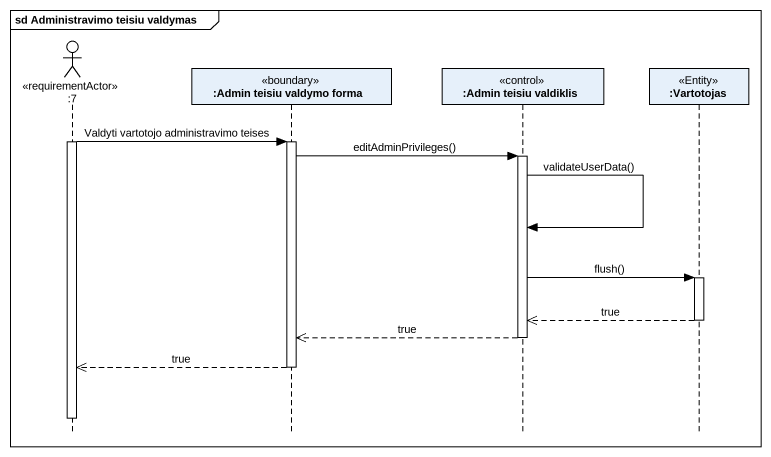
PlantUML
@startuml
mainframe sd Administravimo teisiu valdymas
hide footbox
actor ":7" as a7 <<requirementActor>>
participant ":Admin teisiu valdymo forma" as Admin_teisiu_valdymo_forma <<boundary>>
participant ":Admin teisiu valdiklis" as Admin_teisiu_valdiklis <<control>>
participant ":Vartotojas" as Vartotojas <<Entity>>

activate a7
a7 -> Admin_teisiu_valdymo_forma : Valdyti vartotojo administravimo teises
activate Admin_teisiu_valdymo_forma
Admin_teisiu_valdymo_forma -> Admin_teisiu_valdiklis : editAdminPrivileges()
activate Admin_teisiu_valdiklis
Admin_teisiu_valdiklis -> Admin_teisiu_valdiklis : validateUserData()
Admin_teisiu_valdiklis -> Vartotojas : flush()
activate Vartotojas
Vartotojas -->> Admin_teisiu_valdiklis : true
deactivate Vartotojas
Admin_teisiu_valdiklis -->> Admin_teisiu_valdymo_forma : true
deactivate Admin_teisiu_valdiklis
Admin_teisiu_valdymo_forma -->> a7 : true
deactivate Admin_teisiu_valdymo_forma
deactivate a7
@enduml
